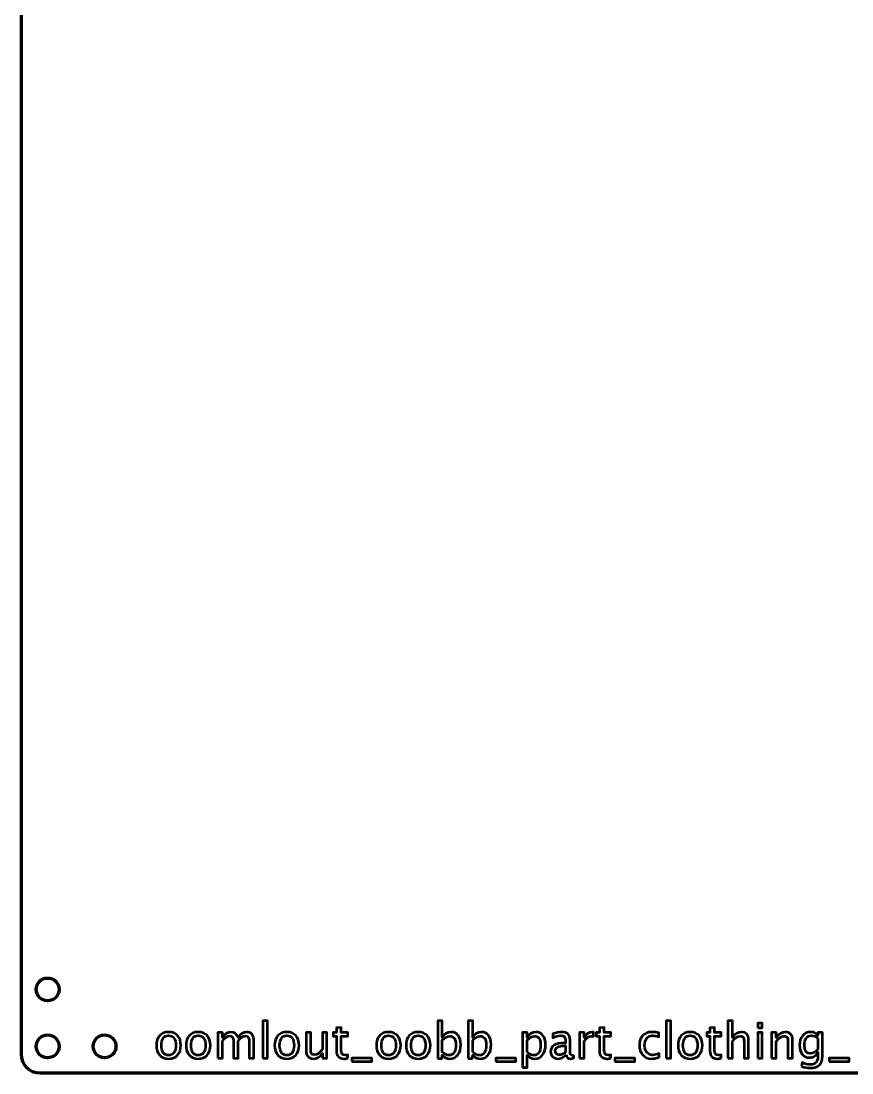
# Model space of a CAD drawing. Header units: centimetres. Extents: x -21.7 to 21.7, y -27.7 to 27.7.
# Drawn here: x -21.7 to 0.18, y -27.7 to 0 of the extents above; entities that cross this region are included whole.
import ezdxf

# ---------------------------------------------------------------- set-up
doc = ezdxf.new("R2010")
doc.units = ezdxf.units.CM
doc.header["$MEASUREMENT"] = 0
doc.layers.add('Layer 1', color=7, linetype='Continuous')

msp = doc.modelspace()

# ---------------------------------------------------------------- linework, layer by layer
at = {"layer": 'Layer 1', "lineweight": 158}
for centre in [(-20.99999, -25.50001), (-20.99999, -27.00001), (-19.49999, -27.00001)]:
    msp.add_ellipse(centre, major_axis=(0, 0.30001), ratio=1, dxfattribs=at)
msp.add_open_spline([(-5.2, 22.7), (-5.2, 22.7), (-5.2, 27.2), (-5.2, 27.2), (-5.2, 27.2), (-5.2, 27.47614), (-4.97614, 27.7), (-4.7, 27.7), (-4.7, 27.7), (-4.7, 27.7), (4.7, 27.7), (4.7, 27.7), (4.7, 27.7), (4.97614, 27.7), (5.2, 27.47614), (5.2, 27.2), (5.2, 27.2), (5.2, 27.2), (5.2, 22.7), (5.2, 22.7), (5.2, 22.7), (5.2, 21.04314), (6.54314, 19.7), (8.2, 19.7), (8.2, 19.7), (8.2, 19.7), (18.7, 17.2), (18.7, 17.2), (18.7, 17.2), (20.35686, 17.2), (21.7, 15.85686), (21.7, 14.2), (21.7, 14.2), (21.7, 14.2), (21.7, -27.2), (21.7, -27.2), (21.7, -27.2), (21.7, -27.47614), (21.47614, -27.7), (21.2, -27.7), (21.2, -27.7), (21.2, -27.7), (4.7, -27.7), (4.7, -27.7), (4.7, -27.7), (4.7, -27.7), (-4.7, -27.7), (-4.7, -27.7), (-4.7, -27.7), (-4.7, -27.7), (-21.2, -27.7), (-21.2, -27.7), (-21.2, -27.7), (-21.47614, -27.7), (-21.7, -27.47614), (-21.7, -27.2), (-21.7, -27.2), (-21.7, -27.2), (-21.7, 14.2), (-21.7, 14.2), (-21.7, 14.2), (-21.7, 15.85686), (-20.35686, 17.2), (-18.7, 17.2), (-18.7, 17.2), (-18.7, 17.2), (-8.2, 19.7), (-8.2, 19.7), (-8.2, 19.7), (-6.54314, 19.7), (-5.2, 21.04314), (-5.2, 22.7)], degree=3, knots=[0, 0, 0, 0, 0.05263158, 0.05263158, 0.05263158, 0.05263158, 0.10526316, 0.10526316, 0.10526316, 0.10526316, 0.15789474, 0.15789474, 0.15789474, 0.15789474, 0.21052632, 0.21052632, 0.21052632, 0.21052632, 0.26315789, 0.26315789, 0.26315789, 0.26315789, 0.31578947, 0.31578947, 0.31578947, 0.31578947, 0.36842105, 0.36842105, 0.36842105, 0.36842105, 0.42105263, 0.42105263, 0.42105263, 0.42105263, 0.47368421, 0.47368421, 0.47368421, 0.47368421, 0.52631579, 0.52631579, 0.52631579, 0.52631579, 0.57894737, 0.57894737, 0.57894737, 0.57894737, 0.63157895, 0.63157895, 0.63157895, 0.63157895, 0.68421053, 0.68421053, 0.68421053, 0.68421053, 0.73684211, 0.73684211, 0.73684211, 0.73684211, 0.78947368, 0.78947368, 0.78947368, 0.78947368, 0.84210526, 0.84210526, 0.84210526, 0.84210526, 0.89473684, 0.89473684, 0.89473684, 0.89473684, 1, 1, 1, 1], dxfattribs=at)
at = {"layer": 'Layer 1', "color": 5, "lineweight": 53}
for points, knots in [([(-15.33617, -27.31005), (-15.33617, -27.31005), (-15.33617, -26.33088), (-15.33617, -26.33088), (-15.33617, -26.33088), (-15.33617, -26.33088), (-15.21425, -26.33088), (-15.21425, -26.33088), (-15.21425, -26.33088), (-15.21425, -26.33088), (-15.21425, -27.31005), (-15.21425, -27.31005), (-15.21425, -27.31005), (-15.21425, -27.31005), (-15.33617, -27.31005), (-15.33617, -27.31005)], [0, 0, 0, 0, 0.2, 0.2, 0.2, 0.2, 0.4, 0.4, 0.4, 0.4, 0.6, 0.6, 0.6, 0.6, 1, 1, 1, 1]), ([(-13.0997, -27.30984), (-13.13738, -27.32021), (-13.17018, -27.32529), (-13.19791, -27.32529), (-13.19791, -27.32529), (-13.26014, -27.32529), (-13.30861, -27.30751), (-13.34333, -27.27195), (-13.34333, -27.27195), (-13.37825, -27.23639), (-13.39561, -27.18707), (-13.39561, -27.12378), (-13.39561, -27.12378), (-13.39561, -27.12378), (-13.39561, -26.72839), (-13.39561, -26.72839), (-13.39561, -26.72839), (-13.39561, -26.72839), (-13.47985, -26.72839), (-13.47985, -26.72839), (-13.47985, -26.72839), (-13.47985, -26.72839), (-13.47985, -26.63695), (-13.47985, -26.63695), (-13.47985, -26.63695), (-13.47985, -26.63695), (-13.39561, -26.63695), (-13.39561, -26.63695), (-13.39561, -26.63695), (-13.39561, -26.63695), (-13.39561, -26.51524), (-13.39561, -26.51524), (-13.39561, -26.51524), (-13.39561, -26.51524), (-13.27369, -26.5036), (-13.27369, -26.5036), (-13.27369, -26.5036), (-13.27369, -26.5036), (-13.27369, -26.63695), (-13.27369, -26.63695), (-13.27369, -26.63695), (-13.27369, -26.63695), (-13.09716, -26.63695), (-13.09716, -26.63695), (-13.09716, -26.63695), (-13.09716, -26.63695), (-13.09716, -26.72839), (-13.09716, -26.72839), (-13.09716, -26.72839), (-13.09716, -26.72839), (-13.27369, -26.72839), (-13.27369, -26.72839), (-13.27369, -26.72839), (-13.27369, -26.72839), (-13.27369, -27.10177), (-13.27369, -27.10177), (-13.27369, -27.10177), (-13.27369, -27.18982), (-13.23538, -27.23385), (-13.15897, -27.23385), (-13.15897, -27.23385), (-13.14267, -27.23385), (-13.12298, -27.2311), (-13.0997, -27.22581), (-13.0997, -27.22581), (-13.0997, -27.22581), (-13.0997, -27.30984), (-13.0997, -27.30984)], [0, 0, 0, 0, 0.05555556, 0.05555556, 0.05555556, 0.05555556, 0.11111111, 0.11111111, 0.11111111, 0.11111111, 0.16666667, 0.16666667, 0.16666667, 0.16666667, 0.22222222, 0.22222222, 0.22222222, 0.22222222, 0.27777778, 0.27777778, 0.27777778, 0.27777778, 0.33333333, 0.33333333, 0.33333333, 0.33333333, 0.38888889, 0.38888889, 0.38888889, 0.38888889, 0.44444444, 0.44444444, 0.44444444, 0.44444444, 0.5, 0.5, 0.5, 0.5, 0.55555556, 0.55555556, 0.55555556, 0.55555556, 0.61111111, 0.61111111, 0.61111111, 0.61111111, 0.66666667, 0.66666667, 0.66666667, 0.66666667, 0.72222222, 0.72222222, 0.72222222, 0.72222222, 0.77777778, 0.77777778, 0.77777778, 0.77777778, 0.83333333, 0.83333333, 0.83333333, 0.83333333, 0.88888889, 0.88888889, 0.88888889, 0.88888889, 1, 1, 1, 1]), ([(-10.73031, -27.31767), (-10.73031, -27.31767), (-10.73031, -26.33088), (-10.73031, -26.33088), (-10.73031, -26.33088), (-10.73031, -26.33088), (-10.60839, -26.33088), (-10.60839, -26.33088), (-10.60839, -26.33088), (-10.60839, -26.33088), (-10.60839, -26.76416), (-10.60839, -26.76416), (-10.60839, -26.76416), (-10.55844, -26.66997), (-10.48329, -26.62298), (-10.38318, -26.62298), (-10.38318, -26.62298), (-10.30211, -26.62298), (-10.2384, -26.6524), (-10.19183, -26.71146), (-10.19183, -26.71146), (-10.14526, -26.77051), (-10.12198, -26.85116), (-10.12198, -26.95339), (-10.12198, -26.95339), (-10.12198, -27.06473), (-10.14844, -27.15469), (-10.20114, -27.22284), (-10.20114, -27.22284), (-10.25385, -27.29121), (-10.32327, -27.32529), (-10.40921, -27.32529), (-10.40921, -27.32529), (-10.48901, -27.32529), (-10.55547, -27.29481), (-10.60839, -27.23364), (-10.60839, -27.23364), (-10.60839, -27.23364), (-10.62321, -27.31767), (-10.62321, -27.31767), (-10.62321, -27.31767), (-10.62321, -27.31767), (-10.73031, -27.31767), (-10.73031, -27.31767)], [0, 0, 0, 0, 0.08333333, 0.08333333, 0.08333333, 0.08333333, 0.16666667, 0.16666667, 0.16666667, 0.16666667, 0.25, 0.25, 0.25, 0.25, 0.33333333, 0.33333333, 0.33333333, 0.33333333, 0.41666667, 0.41666667, 0.41666667, 0.41666667, 0.5, 0.5, 0.5, 0.5, 0.58333333, 0.58333333, 0.58333333, 0.58333333, 0.66666667, 0.66666667, 0.66666667, 0.66666667, 0.75, 0.75, 0.75, 0.75, 0.83333333, 0.83333333, 0.83333333, 0.83333333, 1, 1, 1, 1]), ([(-9.93106, -27.31767), (-9.93106, -27.31767), (-9.93106, -26.33088), (-9.93106, -26.33088), (-9.93106, -26.33088), (-9.93106, -26.33088), (-9.80914, -26.33088), (-9.80914, -26.33088), (-9.80914, -26.33088), (-9.80914, -26.33088), (-9.80914, -26.76416), (-9.80914, -26.76416), (-9.80914, -26.76416), (-9.75919, -26.66997), (-9.68404, -26.62298), (-9.58393, -26.62298), (-9.58393, -26.62298), (-9.50286, -26.62298), (-9.43915, -26.6524), (-9.39258, -26.71146), (-9.39258, -26.71146), (-9.34601, -26.77051), (-9.32273, -26.85116), (-9.32273, -26.95339), (-9.32273, -26.95339), (-9.32273, -27.06473), (-9.34919, -27.15469), (-9.40189, -27.22284), (-9.40189, -27.22284), (-9.4546, -27.29121), (-9.52402, -27.32529), (-9.60996, -27.32529), (-9.60996, -27.32529), (-9.68976, -27.32529), (-9.75622, -27.29481), (-9.80914, -27.23364), (-9.80914, -27.23364), (-9.80914, -27.23364), (-9.82396, -27.31767), (-9.82396, -27.31767), (-9.82396, -27.31767), (-9.82396, -27.31767), (-9.93106, -27.31767), (-9.93106, -27.31767)], [0, 0, 0, 0, 0.08333333, 0.08333333, 0.08333333, 0.08333333, 0.16666667, 0.16666667, 0.16666667, 0.16666667, 0.25, 0.25, 0.25, 0.25, 0.33333333, 0.33333333, 0.33333333, 0.33333333, 0.41666667, 0.41666667, 0.41666667, 0.41666667, 0.5, 0.5, 0.5, 0.5, 0.58333333, 0.58333333, 0.58333333, 0.58333333, 0.66666667, 0.66666667, 0.66666667, 0.66666667, 0.75, 0.75, 0.75, 0.75, 0.83333333, 0.83333333, 0.83333333, 0.83333333, 1, 1, 1, 1]), ([(-6.17568, -27.30984), (-6.21336, -27.32021), (-6.24616, -27.32529), (-6.27389, -27.32529), (-6.27389, -27.32529), (-6.33612, -27.32529), (-6.38459, -27.30751), (-6.41931, -27.27195), (-6.41931, -27.27195), (-6.45423, -27.23639), (-6.47159, -27.18707), (-6.47159, -27.12378), (-6.47159, -27.12378), (-6.47159, -27.12378), (-6.47159, -26.72839), (-6.47159, -26.72839), (-6.47159, -26.72839), (-6.47159, -26.72839), (-6.55583, -26.72839), (-6.55583, -26.72839), (-6.55583, -26.72839), (-6.55583, -26.72839), (-6.55583, -26.63695), (-6.55583, -26.63695), (-6.55583, -26.63695), (-6.55583, -26.63695), (-6.47159, -26.63695), (-6.47159, -26.63695), (-6.47159, -26.63695), (-6.47159, -26.63695), (-6.47159, -26.51524), (-6.47159, -26.51524), (-6.47159, -26.51524), (-6.47159, -26.51524), (-6.34967, -26.5036), (-6.34967, -26.5036), (-6.34967, -26.5036), (-6.34967, -26.5036), (-6.34967, -26.63695), (-6.34967, -26.63695), (-6.34967, -26.63695), (-6.34967, -26.63695), (-6.17314, -26.63695), (-6.17314, -26.63695), (-6.17314, -26.63695), (-6.17314, -26.63695), (-6.17314, -26.72839), (-6.17314, -26.72839), (-6.17314, -26.72839), (-6.17314, -26.72839), (-6.34967, -26.72839), (-6.34967, -26.72839), (-6.34967, -26.72839), (-6.34967, -26.72839), (-6.34967, -27.10177), (-6.34967, -27.10177), (-6.34967, -27.10177), (-6.34967, -27.18982), (-6.31136, -27.23385), (-6.23495, -27.23385), (-6.23495, -27.23385), (-6.21865, -27.23385), (-6.19896, -27.2311), (-6.17568, -27.22581), (-6.17568, -27.22581), (-6.17568, -27.22581), (-6.17568, -27.30984), (-6.17568, -27.30984)], [0, 0, 0, 0, 0.05555556, 0.05555556, 0.05555556, 0.05555556, 0.11111111, 0.11111111, 0.11111111, 0.11111111, 0.16666667, 0.16666667, 0.16666667, 0.16666667, 0.22222222, 0.22222222, 0.22222222, 0.22222222, 0.27777778, 0.27777778, 0.27777778, 0.27777778, 0.33333333, 0.33333333, 0.33333333, 0.33333333, 0.38888889, 0.38888889, 0.38888889, 0.38888889, 0.44444444, 0.44444444, 0.44444444, 0.44444444, 0.5, 0.5, 0.5, 0.5, 0.55555556, 0.55555556, 0.55555556, 0.55555556, 0.61111111, 0.61111111, 0.61111111, 0.61111111, 0.66666667, 0.66666667, 0.66666667, 0.66666667, 0.72222222, 0.72222222, 0.72222222, 0.72222222, 0.77777778, 0.77777778, 0.77777778, 0.77777778, 0.83333333, 0.83333333, 0.83333333, 0.83333333, 0.88888889, 0.88888889, 0.88888889, 0.88888889, 1, 1, 1, 1]), ([(-4.71624, -27.31005), (-4.71624, -27.31005), (-4.71624, -26.33088), (-4.71624, -26.33088), (-4.71624, -26.33088), (-4.71624, -26.33088), (-4.59432, -26.33088), (-4.59432, -26.33088), (-4.59432, -26.33088), (-4.59432, -26.33088), (-4.59432, -27.31005), (-4.59432, -27.31005), (-4.59432, -27.31005), (-4.59432, -27.31005), (-4.71624, -27.31005), (-4.71624, -27.31005)], [0, 0, 0, 0, 0.2, 0.2, 0.2, 0.2, 0.4, 0.4, 0.4, 0.4, 0.6, 0.6, 0.6, 0.6, 1, 1, 1, 1]), ([(-3.26802, -27.30984), (-3.3057, -27.32021), (-3.3385, -27.32529), (-3.36623, -27.32529), (-3.36623, -27.32529), (-3.42846, -27.32529), (-3.47693, -27.30751), (-3.51165, -27.27195), (-3.51165, -27.27195), (-3.54657, -27.23639), (-3.56393, -27.18707), (-3.56393, -27.12378), (-3.56393, -27.12378), (-3.56393, -27.12378), (-3.56393, -26.72839), (-3.56393, -26.72839), (-3.56393, -26.72839), (-3.56393, -26.72839), (-3.64817, -26.72839), (-3.64817, -26.72839), (-3.64817, -26.72839), (-3.64817, -26.72839), (-3.64817, -26.63695), (-3.64817, -26.63695), (-3.64817, -26.63695), (-3.64817, -26.63695), (-3.56393, -26.63695), (-3.56393, -26.63695), (-3.56393, -26.63695), (-3.56393, -26.63695), (-3.56393, -26.51524), (-3.56393, -26.51524), (-3.56393, -26.51524), (-3.56393, -26.51524), (-3.44201, -26.5036), (-3.44201, -26.5036), (-3.44201, -26.5036), (-3.44201, -26.5036), (-3.44201, -26.63695), (-3.44201, -26.63695), (-3.44201, -26.63695), (-3.44201, -26.63695), (-3.26548, -26.63695), (-3.26548, -26.63695), (-3.26548, -26.63695), (-3.26548, -26.63695), (-3.26548, -26.72839), (-3.26548, -26.72839), (-3.26548, -26.72839), (-3.26548, -26.72839), (-3.44201, -26.72839), (-3.44201, -26.72839), (-3.44201, -26.72839), (-3.44201, -26.72839), (-3.44201, -27.10177), (-3.44201, -27.10177), (-3.44201, -27.10177), (-3.44201, -27.18982), (-3.4037, -27.23385), (-3.32729, -27.23385), (-3.32729, -27.23385), (-3.31099, -27.23385), (-3.2913, -27.2311), (-3.26802, -27.22581), (-3.26802, -27.22581), (-3.26802, -27.22581), (-3.26802, -27.30984), (-3.26802, -27.30984)], [0, 0, 0, 0, 0.05555556, 0.05555556, 0.05555556, 0.05555556, 0.11111111, 0.11111111, 0.11111111, 0.11111111, 0.16666667, 0.16666667, 0.16666667, 0.16666667, 0.22222222, 0.22222222, 0.22222222, 0.22222222, 0.27777778, 0.27777778, 0.27777778, 0.27777778, 0.33333333, 0.33333333, 0.33333333, 0.33333333, 0.38888889, 0.38888889, 0.38888889, 0.38888889, 0.44444444, 0.44444444, 0.44444444, 0.44444444, 0.5, 0.5, 0.5, 0.5, 0.55555556, 0.55555556, 0.55555556, 0.55555556, 0.61111111, 0.61111111, 0.61111111, 0.61111111, 0.66666667, 0.66666667, 0.66666667, 0.66666667, 0.72222222, 0.72222222, 0.72222222, 0.72222222, 0.77777778, 0.77777778, 0.77777778, 0.77777778, 0.83333333, 0.83333333, 0.83333333, 0.83333333, 0.88888889, 0.88888889, 0.88888889, 0.88888889, 1, 1, 1, 1]), ([(-3.09403, -27.31005), (-3.09403, -27.31005), (-3.09403, -26.33088), (-3.09403, -26.33088), (-3.09403, -26.33088), (-3.09403, -26.33088), (-2.97211, -26.33088), (-2.97211, -26.33088), (-2.97211, -26.33088), (-2.97211, -26.33088), (-2.97211, -26.76416), (-2.97211, -26.76416), (-2.97211, -26.76416), (-2.90755, -26.66997), (-2.82839, -26.62298), (-2.73483, -26.62298), (-2.73483, -26.62298), (-2.67599, -26.62298), (-2.62921, -26.64139), (-2.59471, -26.67844), (-2.59471, -26.67844), (-2.56021, -26.71527), (-2.54285, -26.76501), (-2.54285, -26.82724), (-2.54285, -26.82724), (-2.54285, -26.82724), (-2.54285, -27.31005), (-2.54285, -27.31005), (-2.54285, -27.31005), (-2.54285, -27.31005), (-2.66477, -27.31005), (-2.66477, -27.31005), (-2.66477, -27.31005), (-2.66477, -27.31005), (-2.66477, -26.86703), (-2.66477, -26.86703), (-2.66477, -26.86703), (-2.66477, -26.81708), (-2.67218, -26.78152), (-2.68678, -26.76035), (-2.68678, -26.76035), (-2.7016, -26.73897), (-2.72594, -26.72839), (-2.76002, -26.72839), (-2.76002, -26.72839), (-2.83495, -26.72839), (-2.90565, -26.77728), (-2.97211, -26.87507), (-2.97211, -26.87507), (-2.97211, -26.87507), (-2.97211, -27.31005), (-2.97211, -27.31005), (-2.97211, -27.31005), (-2.97211, -27.31005), (-3.09403, -27.31005), (-3.09403, -27.31005)], [0, 0, 0, 0, 0.06666667, 0.06666667, 0.06666667, 0.06666667, 0.13333333, 0.13333333, 0.13333333, 0.13333333, 0.2, 0.2, 0.2, 0.2, 0.26666667, 0.26666667, 0.26666667, 0.26666667, 0.33333333, 0.33333333, 0.33333333, 0.33333333, 0.4, 0.4, 0.4, 0.4, 0.46666667, 0.46666667, 0.46666667, 0.46666667, 0.53333333, 0.53333333, 0.53333333, 0.53333333, 0.6, 0.6, 0.6, 0.6, 0.66666667, 0.66666667, 0.66666667, 0.66666667, 0.73333333, 0.73333333, 0.73333333, 0.73333333, 0.8, 0.8, 0.8, 0.8, 0.86666667, 0.86666667, 0.86666667, 0.86666667, 1, 1, 1, 1]), ([(-2.30578, -26.51376), (-2.30578, -26.51376), (-2.30578, -26.39184), (-2.30578, -26.39184), (-2.30578, -26.39184), (-2.30578, -26.39184), (-2.18386, -26.39184), (-2.18386, -26.39184), (-2.18386, -26.39184), (-2.18386, -26.39184), (-2.18386, -26.51376), (-2.18386, -26.51376), (-2.18386, -26.51376), (-2.18386, -26.51376), (-2.30578, -26.51376), (-2.30578, -26.51376)], [0, 0, 0, 0, 0.2, 0.2, 0.2, 0.2, 0.4, 0.4, 0.4, 0.4, 0.6, 0.6, 0.6, 0.6, 1, 1, 1, 1]), ([(-17.81436, -27.32529), (-17.91321, -27.32529), (-17.99152, -27.29375), (-18.0491, -27.23067), (-18.0491, -27.23067), (-18.10688, -27.1676), (-18.13567, -27.08187), (-18.13567, -26.97371), (-18.13567, -26.97371), (-18.13567, -26.86576), (-18.10688, -26.78025), (-18.0491, -26.71738), (-18.0491, -26.71738), (-17.99152, -26.65452), (-17.91321, -26.62298), (-17.81436, -26.62298), (-17.81436, -26.62298), (-17.71551, -26.62298), (-17.63719, -26.65452), (-17.57962, -26.71738), (-17.57962, -26.71738), (-17.52184, -26.78025), (-17.49305, -26.86576), (-17.49305, -26.97371), (-17.49305, -26.97371), (-17.49305, -27.08187), (-17.52184, -27.1676), (-17.57962, -27.23067), (-17.57962, -27.23067), (-17.63719, -27.29375), (-17.71551, -27.32529), (-17.81436, -27.32529)], [0, 0, 0, 0, 0.11111111, 0.11111111, 0.11111111, 0.11111111, 0.22222222, 0.22222222, 0.22222222, 0.22222222, 0.33333333, 0.33333333, 0.33333333, 0.33333333, 0.44444444, 0.44444444, 0.44444444, 0.44444444, 0.55555556, 0.55555556, 0.55555556, 0.55555556, 0.66666667, 0.66666667, 0.66666667, 0.66666667, 0.77777778, 0.77777778, 0.77777778, 0.77777778, 1, 1, 1, 1]), ([(-17.81457, -27.23385), (-17.75425, -27.23385), (-17.70726, -27.2112), (-17.67381, -27.16569), (-17.67381, -27.16569), (-17.64058, -27.1204), (-17.62386, -27.05626), (-17.62386, -26.97371), (-17.62386, -26.97371), (-17.62386, -26.89137), (-17.64058, -26.82745), (-17.67381, -26.78215), (-17.67381, -26.78215), (-17.70726, -26.73707), (-17.75425, -26.71442), (-17.81457, -26.71442), (-17.81457, -26.71442), (-17.87511, -26.71442), (-17.9221, -26.73707), (-17.95512, -26.78215), (-17.95512, -26.78215), (-17.98835, -26.82745), (-18.00486, -26.89137), (-18.00486, -26.97371), (-18.00486, -26.97371), (-18.00486, -27.05626), (-17.98835, -27.1204), (-17.95512, -27.16569), (-17.95512, -27.16569), (-17.9221, -27.2112), (-17.87511, -27.23385), (-17.81457, -27.23385)], [0, 0, 0, 0, 0.11111111, 0.11111111, 0.11111111, 0.11111111, 0.22222222, 0.22222222, 0.22222222, 0.22222222, 0.33333333, 0.33333333, 0.33333333, 0.33333333, 0.44444444, 0.44444444, 0.44444444, 0.44444444, 0.55555556, 0.55555556, 0.55555556, 0.55555556, 0.66666667, 0.66666667, 0.66666667, 0.66666667, 0.77777778, 0.77777778, 0.77777778, 0.77777778, 1, 1, 1, 1]), ([(-17.03416, -27.32529), (-17.13301, -27.32529), (-17.21132, -27.29375), (-17.2689, -27.23067), (-17.2689, -27.23067), (-17.32668, -27.1676), (-17.35547, -27.08187), (-17.35547, -26.97371), (-17.35547, -26.97371), (-17.35547, -26.86576), (-17.32668, -26.78025), (-17.2689, -26.71738), (-17.2689, -26.71738), (-17.21132, -26.65452), (-17.13301, -26.62298), (-17.03416, -26.62298), (-17.03416, -26.62298), (-16.93531, -26.62298), (-16.85699, -26.65452), (-16.79942, -26.71738), (-16.79942, -26.71738), (-16.74164, -26.78025), (-16.71285, -26.86576), (-16.71285, -26.97371), (-16.71285, -26.97371), (-16.71285, -27.08187), (-16.74164, -27.1676), (-16.79942, -27.23067), (-16.79942, -27.23067), (-16.85699, -27.29375), (-16.93531, -27.32529), (-17.03416, -27.32529)], [0, 0, 0, 0, 0.11111111, 0.11111111, 0.11111111, 0.11111111, 0.22222222, 0.22222222, 0.22222222, 0.22222222, 0.33333333, 0.33333333, 0.33333333, 0.33333333, 0.44444444, 0.44444444, 0.44444444, 0.44444444, 0.55555556, 0.55555556, 0.55555556, 0.55555556, 0.66666667, 0.66666667, 0.66666667, 0.66666667, 0.77777778, 0.77777778, 0.77777778, 0.77777778, 1, 1, 1, 1]), ([(-17.03437, -27.23385), (-16.97405, -27.23385), (-16.92706, -27.2112), (-16.89361, -27.16569), (-16.89361, -27.16569), (-16.86038, -27.1204), (-16.84366, -27.05626), (-16.84366, -26.97371), (-16.84366, -26.97371), (-16.84366, -26.89137), (-16.86038, -26.82745), (-16.89361, -26.78215), (-16.89361, -26.78215), (-16.92706, -26.73707), (-16.97405, -26.71442), (-17.03437, -26.71442), (-17.03437, -26.71442), (-17.09491, -26.71442), (-17.1419, -26.73707), (-17.17492, -26.78215), (-17.17492, -26.78215), (-17.20815, -26.82745), (-17.22466, -26.89137), (-17.22466, -26.97371), (-17.22466, -26.97371), (-17.22466, -27.05626), (-17.20815, -27.1204), (-17.17492, -27.16569), (-17.17492, -27.16569), (-17.1419, -27.2112), (-17.09491, -27.23385), (-17.03437, -27.23385)], [0, 0, 0, 0, 0.11111111, 0.11111111, 0.11111111, 0.11111111, 0.22222222, 0.22222222, 0.22222222, 0.22222222, 0.33333333, 0.33333333, 0.33333333, 0.33333333, 0.44444444, 0.44444444, 0.44444444, 0.44444444, 0.55555556, 0.55555556, 0.55555556, 0.55555556, 0.66666667, 0.66666667, 0.66666667, 0.66666667, 0.77777778, 0.77777778, 0.77777778, 0.77777778, 1, 1, 1, 1]), ([(-16.52193, -27.31005), (-16.52193, -27.31005), (-16.52193, -26.63695), (-16.52193, -26.63695), (-16.52193, -26.63695), (-16.52193, -26.63695), (-16.40001, -26.63695), (-16.40001, -26.63695), (-16.40001, -26.63695), (-16.40001, -26.63695), (-16.40001, -26.76416), (-16.40001, -26.76416), (-16.40001, -26.76416), (-16.34053, -26.66997), (-16.26433, -26.62298), (-16.17099, -26.62298), (-16.17099, -26.62298), (-16.08103, -26.62298), (-16.01986, -26.66997), (-15.98726, -26.76416), (-15.98726, -26.76416), (-15.92947, -26.66912), (-15.85412, -26.62171), (-15.76162, -26.62171), (-15.76162, -26.62171), (-15.70257, -26.62171), (-15.65664, -26.63907), (-15.62383, -26.67399), (-15.62383, -26.67399), (-15.59102, -26.70892), (-15.57451, -26.75781), (-15.57451, -26.82068), (-15.57451, -26.82068), (-15.57451, -26.82068), (-15.57451, -27.31005), (-15.57451, -27.31005), (-15.57451, -27.31005), (-15.57451, -27.31005), (-15.69643, -27.31005), (-15.69643, -27.31005), (-15.69643, -27.31005), (-15.69643, -27.31005), (-15.69643, -26.84078), (-15.69643, -26.84078), (-15.69643, -26.84078), (-15.69643, -26.76416), (-15.72691, -26.72585), (-15.78787, -26.72585), (-15.78787, -26.72585), (-15.85116, -26.72585), (-15.91762, -26.77051), (-15.98726, -26.86005), (-15.98726, -26.86005), (-15.98726, -26.86005), (-15.98726, -27.31005), (-15.98726, -27.31005), (-15.98726, -27.31005), (-15.98726, -27.31005), (-16.10918, -27.31005), (-16.10918, -27.31005), (-16.10918, -27.31005), (-16.10918, -27.31005), (-16.10918, -26.84036), (-16.10918, -26.84036), (-16.10918, -26.84036), (-16.10918, -26.7631), (-16.14008, -26.72458), (-16.2021, -26.72458), (-16.2021, -26.72458), (-16.2637, -26.72458), (-16.32974, -26.76945), (-16.40001, -26.85941), (-16.40001, -26.85941), (-16.40001, -26.85941), (-16.40001, -27.31005), (-16.40001, -27.31005), (-16.40001, -27.31005), (-16.40001, -27.31005), (-16.52193, -27.31005), (-16.52193, -27.31005)], [0, 0, 0, 0, 0.04761905, 0.04761905, 0.04761905, 0.04761905, 0.0952381, 0.0952381, 0.0952381, 0.0952381, 0.14285714, 0.14285714, 0.14285714, 0.14285714, 0.19047619, 0.19047619, 0.19047619, 0.19047619, 0.23809524, 0.23809524, 0.23809524, 0.23809524, 0.28571429, 0.28571429, 0.28571429, 0.28571429, 0.33333333, 0.33333333, 0.33333333, 0.33333333, 0.38095238, 0.38095238, 0.38095238, 0.38095238, 0.42857143, 0.42857143, 0.42857143, 0.42857143, 0.47619048, 0.47619048, 0.47619048, 0.47619048, 0.52380952, 0.52380952, 0.52380952, 0.52380952, 0.57142857, 0.57142857, 0.57142857, 0.57142857, 0.61904762, 0.61904762, 0.61904762, 0.61904762, 0.66666667, 0.66666667, 0.66666667, 0.66666667, 0.71428571, 0.71428571, 0.71428571, 0.71428571, 0.76190476, 0.76190476, 0.76190476, 0.76190476, 0.80952381, 0.80952381, 0.80952381, 0.80952381, 0.85714286, 0.85714286, 0.85714286, 0.85714286, 0.9047619, 0.9047619, 0.9047619, 0.9047619, 1, 1, 1, 1]), ([(-14.70117, -27.32529), (-14.80002, -27.32529), (-14.87833, -27.29375), (-14.93591, -27.23067), (-14.93591, -27.23067), (-14.99369, -27.1676), (-15.02248, -27.08187), (-15.02248, -26.97371), (-15.02248, -26.97371), (-15.02248, -26.86576), (-14.99369, -26.78025), (-14.93591, -26.71738), (-14.93591, -26.71738), (-14.87833, -26.65452), (-14.80002, -26.62298), (-14.70117, -26.62298), (-14.70117, -26.62298), (-14.60232, -26.62298), (-14.524, -26.65452), (-14.46643, -26.71738), (-14.46643, -26.71738), (-14.40865, -26.78025), (-14.37986, -26.86576), (-14.37986, -26.97371), (-14.37986, -26.97371), (-14.37986, -27.08187), (-14.40865, -27.1676), (-14.46643, -27.23067), (-14.46643, -27.23067), (-14.524, -27.29375), (-14.60232, -27.32529), (-14.70117, -27.32529)], [0, 0, 0, 0, 0.11111111, 0.11111111, 0.11111111, 0.11111111, 0.22222222, 0.22222222, 0.22222222, 0.22222222, 0.33333333, 0.33333333, 0.33333333, 0.33333333, 0.44444444, 0.44444444, 0.44444444, 0.44444444, 0.55555556, 0.55555556, 0.55555556, 0.55555556, 0.66666667, 0.66666667, 0.66666667, 0.66666667, 0.77777778, 0.77777778, 0.77777778, 0.77777778, 1, 1, 1, 1]), ([(-14.70138, -27.23385), (-14.64106, -27.23385), (-14.59407, -27.2112), (-14.56062, -27.16569), (-14.56062, -27.16569), (-14.52739, -27.1204), (-14.51067, -27.05626), (-14.51067, -26.97371), (-14.51067, -26.97371), (-14.51067, -26.89137), (-14.52739, -26.82745), (-14.56062, -26.78215), (-14.56062, -26.78215), (-14.59407, -26.73707), (-14.64106, -26.71442), (-14.70138, -26.71442), (-14.70138, -26.71442), (-14.76192, -26.71442), (-14.80891, -26.73707), (-14.84193, -26.78215), (-14.84193, -26.78215), (-14.87516, -26.82745), (-14.89167, -26.89137), (-14.89167, -26.97371), (-14.89167, -26.97371), (-14.89167, -27.05626), (-14.87516, -27.1204), (-14.84193, -27.16569), (-14.84193, -27.16569), (-14.80891, -27.2112), (-14.76192, -27.23385), (-14.70138, -27.23385)], [0, 0, 0, 0, 0.11111111, 0.11111111, 0.11111111, 0.11111111, 0.22222222, 0.22222222, 0.22222222, 0.22222222, 0.33333333, 0.33333333, 0.33333333, 0.33333333, 0.44444444, 0.44444444, 0.44444444, 0.44444444, 0.55555556, 0.55555556, 0.55555556, 0.55555556, 0.66666667, 0.66666667, 0.66666667, 0.66666667, 0.77777778, 0.77777778, 0.77777778, 0.77777778, 1, 1, 1, 1]), ([(-13.7673, -27.31005), (-13.7673, -27.31005), (-13.7673, -27.18347), (-13.7673, -27.18347), (-13.7673, -27.18347), (-13.83228, -27.27809), (-13.91123, -27.32529), (-14.00394, -27.32529), (-14.00394, -27.32529), (-14.06279, -27.32529), (-14.10956, -27.30687), (-14.14428, -27.26983), (-14.14428, -27.26983), (-14.1792, -27.23279), (-14.19656, -27.18305), (-14.19656, -27.12018), (-14.19656, -27.12018), (-14.19656, -27.12018), (-14.19656, -26.63695), (-14.19656, -26.63695), (-14.19656, -26.63695), (-14.19656, -26.63695), (-14.07464, -26.63695), (-14.07464, -26.63695), (-14.07464, -26.63695), (-14.07464, -26.63695), (-14.07464, -27.08039), (-14.07464, -27.08039), (-14.07464, -27.08039), (-14.07464, -27.13098), (-14.06723, -27.16675), (-14.05263, -27.18792), (-14.05263, -27.18792), (-14.03781, -27.2093), (-14.01326, -27.21988), (-13.97875, -27.21988), (-13.97875, -27.21988), (-13.90425, -27.21988), (-13.83355, -27.17098), (-13.7673, -27.07298), (-13.7673, -27.07298), (-13.7673, -27.07298), (-13.7673, -26.63695), (-13.7673, -26.63695), (-13.7673, -26.63695), (-13.7673, -26.63695), (-13.64538, -26.63695), (-13.64538, -26.63695), (-13.64538, -26.63695), (-13.64538, -26.63695), (-13.64538, -27.31005), (-13.64538, -27.31005), (-13.64538, -27.31005), (-13.64538, -27.31005), (-13.7673, -27.31005), (-13.7673, -27.31005)], [0, 0, 0, 0, 0.06666667, 0.06666667, 0.06666667, 0.06666667, 0.13333333, 0.13333333, 0.13333333, 0.13333333, 0.2, 0.2, 0.2, 0.2, 0.26666667, 0.26666667, 0.26666667, 0.26666667, 0.33333333, 0.33333333, 0.33333333, 0.33333333, 0.4, 0.4, 0.4, 0.4, 0.46666667, 0.46666667, 0.46666667, 0.46666667, 0.53333333, 0.53333333, 0.53333333, 0.53333333, 0.6, 0.6, 0.6, 0.6, 0.66666667, 0.66666667, 0.66666667, 0.66666667, 0.73333333, 0.73333333, 0.73333333, 0.73333333, 0.8, 0.8, 0.8, 0.8, 0.86666667, 0.86666667, 0.86666667, 0.86666667, 1, 1, 1, 1]), ([(-12.02274, -27.32529), (-12.12159, -27.32529), (-12.1999, -27.29375), (-12.25748, -27.23067), (-12.25748, -27.23067), (-12.31526, -27.1676), (-12.34405, -27.08187), (-12.34405, -26.97371), (-12.34405, -26.97371), (-12.34405, -26.86576), (-12.31526, -26.78025), (-12.25748, -26.71738), (-12.25748, -26.71738), (-12.1999, -26.65452), (-12.12159, -26.62298), (-12.02274, -26.62298), (-12.02274, -26.62298), (-11.92389, -26.62298), (-11.84557, -26.65452), (-11.788, -26.71738), (-11.788, -26.71738), (-11.73022, -26.78025), (-11.70143, -26.86576), (-11.70143, -26.97371), (-11.70143, -26.97371), (-11.70143, -27.08187), (-11.73022, -27.1676), (-11.788, -27.23067), (-11.788, -27.23067), (-11.84557, -27.29375), (-11.92389, -27.32529), (-12.02274, -27.32529)], [0, 0, 0, 0, 0.11111111, 0.11111111, 0.11111111, 0.11111111, 0.22222222, 0.22222222, 0.22222222, 0.22222222, 0.33333333, 0.33333333, 0.33333333, 0.33333333, 0.44444444, 0.44444444, 0.44444444, 0.44444444, 0.55555556, 0.55555556, 0.55555556, 0.55555556, 0.66666667, 0.66666667, 0.66666667, 0.66666667, 0.77777778, 0.77777778, 0.77777778, 0.77777778, 1, 1, 1, 1]), ([(-12.02295, -27.23385), (-11.96263, -27.23385), (-11.91564, -27.2112), (-11.88219, -27.16569), (-11.88219, -27.16569), (-11.84896, -27.1204), (-11.83224, -27.05626), (-11.83224, -26.97371), (-11.83224, -26.97371), (-11.83224, -26.89137), (-11.84896, -26.82745), (-11.88219, -26.78215), (-11.88219, -26.78215), (-11.91564, -26.73707), (-11.96263, -26.71442), (-12.02295, -26.71442), (-12.02295, -26.71442), (-12.08349, -26.71442), (-12.13048, -26.73707), (-12.1635, -26.78215), (-12.1635, -26.78215), (-12.19673, -26.82745), (-12.21324, -26.89137), (-12.21324, -26.97371), (-12.21324, -26.97371), (-12.21324, -27.05626), (-12.19673, -27.1204), (-12.1635, -27.16569), (-12.1635, -27.16569), (-12.13048, -27.2112), (-12.08349, -27.23385), (-12.02295, -27.23385)], [0, 0, 0, 0, 0.11111111, 0.11111111, 0.11111111, 0.11111111, 0.22222222, 0.22222222, 0.22222222, 0.22222222, 0.33333333, 0.33333333, 0.33333333, 0.33333333, 0.44444444, 0.44444444, 0.44444444, 0.44444444, 0.55555556, 0.55555556, 0.55555556, 0.55555556, 0.66666667, 0.66666667, 0.66666667, 0.66666667, 0.77777778, 0.77777778, 0.77777778, 0.77777778, 1, 1, 1, 1]), ([(-11.24254, -27.32529), (-11.34139, -27.32529), (-11.4197, -27.29375), (-11.47728, -27.23067), (-11.47728, -27.23067), (-11.53506, -27.1676), (-11.56385, -27.08187), (-11.56385, -26.97371), (-11.56385, -26.97371), (-11.56385, -26.86576), (-11.53506, -26.78025), (-11.47728, -26.71738), (-11.47728, -26.71738), (-11.4197, -26.65452), (-11.34139, -26.62298), (-11.24254, -26.62298), (-11.24254, -26.62298), (-11.14369, -26.62298), (-11.06537, -26.65452), (-11.0078, -26.71738), (-11.0078, -26.71738), (-10.95002, -26.78025), (-10.92123, -26.86576), (-10.92123, -26.97371), (-10.92123, -26.97371), (-10.92123, -27.08187), (-10.95002, -27.1676), (-11.0078, -27.23067), (-11.0078, -27.23067), (-11.06537, -27.29375), (-11.14369, -27.32529), (-11.24254, -27.32529)], [0, 0, 0, 0, 0.11111111, 0.11111111, 0.11111111, 0.11111111, 0.22222222, 0.22222222, 0.22222222, 0.22222222, 0.33333333, 0.33333333, 0.33333333, 0.33333333, 0.44444444, 0.44444444, 0.44444444, 0.44444444, 0.55555556, 0.55555556, 0.55555556, 0.55555556, 0.66666667, 0.66666667, 0.66666667, 0.66666667, 0.77777778, 0.77777778, 0.77777778, 0.77777778, 1, 1, 1, 1]), ([(-11.24275, -27.23385), (-11.18243, -27.23385), (-11.13544, -27.2112), (-11.10199, -27.16569), (-11.10199, -27.16569), (-11.06876, -27.1204), (-11.05204, -27.05626), (-11.05204, -26.97371), (-11.05204, -26.97371), (-11.05204, -26.89137), (-11.06876, -26.82745), (-11.10199, -26.78215), (-11.10199, -26.78215), (-11.13544, -26.73707), (-11.18243, -26.71442), (-11.24275, -26.71442), (-11.24275, -26.71442), (-11.30329, -26.71442), (-11.35028, -26.73707), (-11.3833, -26.78215), (-11.3833, -26.78215), (-11.41653, -26.82745), (-11.43304, -26.89137), (-11.43304, -26.97371), (-11.43304, -26.97371), (-11.43304, -27.05626), (-11.41653, -27.1204), (-11.3833, -27.16569), (-11.3833, -27.16569), (-11.35028, -27.2112), (-11.30329, -27.23385), (-11.24275, -27.23385)], [0, 0, 0, 0, 0.11111111, 0.11111111, 0.11111111, 0.11111111, 0.22222222, 0.22222222, 0.22222222, 0.22222222, 0.33333333, 0.33333333, 0.33333333, 0.33333333, 0.44444444, 0.44444444, 0.44444444, 0.44444444, 0.55555556, 0.55555556, 0.55555556, 0.55555556, 0.66666667, 0.66666667, 0.66666667, 0.66666667, 0.77777778, 0.77777778, 0.77777778, 0.77777778, 1, 1, 1, 1]), ([(-10.60839, -27.14961), (-10.54552, -27.2057), (-10.48562, -27.23385), (-10.42868, -27.23385), (-10.42868, -27.23385), (-10.37259, -27.23385), (-10.3292, -27.21035), (-10.29872, -27.16358), (-10.29872, -27.16358), (-10.26803, -27.1168), (-10.25279, -27.05097), (-10.25279, -26.96588), (-10.25279, -26.96588), (-10.25279, -26.8084), (-10.30486, -26.72966), (-10.409, -26.72966), (-10.409, -26.72966), (-10.47716, -26.72966), (-10.54362, -26.76649), (-10.60839, -26.84036), (-10.60839, -26.84036), (-10.60839, -26.84036), (-10.60839, -27.14961), (-10.60839, -27.14961)], [0, 0, 0, 0, 0.14285714, 0.14285714, 0.14285714, 0.14285714, 0.28571429, 0.28571429, 0.28571429, 0.28571429, 0.42857143, 0.42857143, 0.42857143, 0.42857143, 0.57142857, 0.57142857, 0.57142857, 0.57142857, 0.71428571, 0.71428571, 0.71428571, 0.71428571, 1, 1, 1, 1]), ([(-9.80914, -27.14961), (-9.74627, -27.2057), (-9.68637, -27.23385), (-9.62943, -27.23385), (-9.62943, -27.23385), (-9.57334, -27.23385), (-9.52995, -27.21035), (-9.49947, -27.16358), (-9.49947, -27.16358), (-9.46878, -27.1168), (-9.45354, -27.05097), (-9.45354, -26.96588), (-9.45354, -26.96588), (-9.45354, -26.8084), (-9.50561, -26.72966), (-9.60975, -26.72966), (-9.60975, -26.72966), (-9.67791, -26.72966), (-9.74437, -26.76649), (-9.80914, -26.84036), (-9.80914, -26.84036), (-9.80914, -26.84036), (-9.80914, -27.14961), (-9.80914, -27.14961)], [0, 0, 0, 0, 0.14285714, 0.14285714, 0.14285714, 0.14285714, 0.28571429, 0.28571429, 0.28571429, 0.28571429, 0.42857143, 0.42857143, 0.42857143, 0.42857143, 0.57142857, 0.57142857, 0.57142857, 0.57142857, 0.71428571, 0.71428571, 0.71428571, 0.71428571, 1, 1, 1, 1]), ([(-8.49681, -27.55516), (-8.49681, -27.55516), (-8.49681, -26.63695), (-8.49681, -26.63695), (-8.49681, -26.63695), (-8.49681, -26.63695), (-8.37489, -26.63695), (-8.37489, -26.63695), (-8.37489, -26.63695), (-8.37489, -26.63695), (-8.37489, -26.76416), (-8.37489, -26.76416), (-8.37489, -26.76416), (-8.32494, -26.66997), (-8.24979, -26.62298), (-8.14968, -26.62298), (-8.14968, -26.62298), (-8.06861, -26.62298), (-8.0049, -26.6524), (-7.95833, -26.71146), (-7.95833, -26.71146), (-7.91176, -26.77051), (-7.88848, -26.85116), (-7.88848, -26.95339), (-7.88848, -26.95339), (-7.88848, -27.06473), (-7.91494, -27.15469), (-7.96764, -27.22284), (-7.96764, -27.22284), (-8.02035, -27.29121), (-8.08977, -27.32529), (-8.17571, -27.32529), (-8.17571, -27.32529), (-8.25551, -27.32529), (-8.32197, -27.29481), (-8.37489, -27.23364), (-8.37489, -27.23364), (-8.37489, -27.23364), (-8.37489, -27.55516), (-8.37489, -27.55516), (-8.37489, -27.55516), (-8.37489, -27.55516), (-8.49681, -27.55516), (-8.49681, -27.55516)], [0, 0, 0, 0, 0.08333333, 0.08333333, 0.08333333, 0.08333333, 0.16666667, 0.16666667, 0.16666667, 0.16666667, 0.25, 0.25, 0.25, 0.25, 0.33333333, 0.33333333, 0.33333333, 0.33333333, 0.41666667, 0.41666667, 0.41666667, 0.41666667, 0.5, 0.5, 0.5, 0.5, 0.58333333, 0.58333333, 0.58333333, 0.58333333, 0.66666667, 0.66666667, 0.66666667, 0.66666667, 0.75, 0.75, 0.75, 0.75, 0.83333333, 0.83333333, 0.83333333, 0.83333333, 1, 1, 1, 1]), ([(-8.37489, -27.14961), (-8.31202, -27.2057), (-8.25212, -27.23385), (-8.19518, -27.23385), (-8.19518, -27.23385), (-8.13909, -27.23385), (-8.0957, -27.21035), (-8.06522, -27.16358), (-8.06522, -27.16358), (-8.03453, -27.1168), (-8.01929, -27.05097), (-8.01929, -26.96588), (-8.01929, -26.96588), (-8.01929, -26.8084), (-8.07136, -26.72966), (-8.1755, -26.72966), (-8.1755, -26.72966), (-8.24366, -26.72966), (-8.31012, -26.76649), (-8.37489, -26.84036), (-8.37489, -26.84036), (-8.37489, -26.84036), (-8.37489, -27.14961), (-8.37489, -27.14961)], [0, 0, 0, 0, 0.14285714, 0.14285714, 0.14285714, 0.14285714, 0.28571429, 0.28571429, 0.28571429, 0.28571429, 0.42857143, 0.42857143, 0.42857143, 0.42857143, 0.57142857, 0.57142857, 0.57142857, 0.57142857, 0.71428571, 0.71428571, 0.71428571, 0.71428571, 1, 1, 1, 1]), ([(-7.35064, -27.22432), (-7.42387, -27.29163), (-7.49436, -27.32529), (-7.56209, -27.32529), (-7.56209, -27.32529), (-7.61776, -27.32529), (-7.66412, -27.30793), (-7.70073, -27.27301), (-7.70073, -27.27301), (-7.73756, -27.23808), (-7.75598, -27.19406), (-7.75598, -27.14093), (-7.75598, -27.14093), (-7.75598, -27.06748), (-7.72508, -27.01096), (-7.66327, -26.97159), (-7.66327, -26.97159), (-7.60146, -26.93222), (-7.51277, -26.91254), (-7.3972, -26.91254), (-7.3972, -26.91254), (-7.3972, -26.91254), (-7.36863, -26.91254), (-7.36863, -26.91254), (-7.36863, -26.91254), (-7.36863, -26.91254), (-7.36863, -26.83147), (-7.36863, -26.83147), (-7.36863, -26.83147), (-7.36863, -26.75337), (-7.40927, -26.71442), (-7.49076, -26.71442), (-7.49076, -26.71442), (-7.55384, -26.71442), (-7.62284, -26.73432), (-7.69756, -26.77411), (-7.69756, -26.77411), (-7.69756, -26.77411), (-7.69756, -26.67378), (-7.69756, -26.67378), (-7.69756, -26.67378), (-7.61543, -26.63991), (-7.53796, -26.62298), (-7.46536, -26.62298), (-7.46536, -26.62298), (-7.39064, -26.62298), (-7.3354, -26.63991), (-7.30005, -26.67399), (-7.30005, -26.67399), (-7.26449, -26.70807), (-7.24671, -26.76056), (-7.24671, -26.83147), (-7.24671, -26.83147), (-7.24671, -26.83147), (-7.24671, -27.13564), (-7.24671, -27.13564), (-7.24671, -27.13564), (-7.24671, -27.20527), (-7.22533, -27.2402), (-7.18236, -27.2402), (-7.18236, -27.2402), (-7.17707, -27.2402), (-7.16924, -27.23935), (-7.15887, -27.23766), (-7.15887, -27.23766), (-7.15887, -27.23766), (-7.15019, -27.30539), (-7.15019, -27.30539), (-7.15019, -27.30539), (-7.17792, -27.31873), (-7.2084, -27.32529), (-7.24184, -27.32529), (-7.24184, -27.32529), (-7.29878, -27.32529), (-7.33497, -27.29163), (-7.35064, -27.22432)], [0, 0, 0, 0, 0.05, 0.05, 0.05, 0.05, 0.1, 0.1, 0.1, 0.1, 0.15, 0.15, 0.15, 0.15, 0.2, 0.2, 0.2, 0.2, 0.25, 0.25, 0.25, 0.25, 0.3, 0.3, 0.3, 0.3, 0.35, 0.35, 0.35, 0.35, 0.4, 0.4, 0.4, 0.4, 0.45, 0.45, 0.45, 0.45, 0.5, 0.5, 0.5, 0.5, 0.55, 0.55, 0.55, 0.55, 0.6, 0.6, 0.6, 0.6, 0.65, 0.65, 0.65, 0.65, 0.7, 0.7, 0.7, 0.7, 0.75, 0.75, 0.75, 0.75, 0.8, 0.8, 0.8, 0.8, 0.85, 0.85, 0.85, 0.85, 0.9, 0.9, 0.9, 0.9, 1, 1, 1, 1]), ([(-6.99631, -27.31005), (-6.99631, -27.31005), (-6.99631, -26.63695), (-6.99631, -26.63695), (-6.99631, -26.63695), (-6.99631, -26.63695), (-6.87439, -26.63695), (-6.87439, -26.63695), (-6.87439, -26.63695), (-6.87439, -26.63695), (-6.87439, -26.76416), (-6.87439, -26.76416), (-6.87439, -26.76416), (-6.82592, -26.66997), (-6.75564, -26.62298), (-6.66336, -26.62298), (-6.66336, -26.62298), (-6.65087, -26.62298), (-6.63775, -26.62404), (-6.6242, -26.62615), (-6.6242, -26.62615), (-6.6242, -26.62615), (-6.6242, -26.74024), (-6.6242, -26.74024), (-6.6242, -26.74024), (-6.64537, -26.73326), (-6.66399, -26.72966), (-6.68008, -26.72966), (-6.68008, -26.72966), (-6.75755, -26.72966), (-6.82232, -26.77538), (-6.87439, -26.86703), (-6.87439, -26.86703), (-6.87439, -26.86703), (-6.87439, -27.31005), (-6.87439, -27.31005), (-6.87439, -27.31005), (-6.87439, -27.31005), (-6.99631, -27.31005), (-6.99631, -27.31005)], [0, 0, 0, 0, 0.09090909, 0.09090909, 0.09090909, 0.09090909, 0.18181818, 0.18181818, 0.18181818, 0.18181818, 0.27272727, 0.27272727, 0.27272727, 0.27272727, 0.36363636, 0.36363636, 0.36363636, 0.36363636, 0.45454545, 0.45454545, 0.45454545, 0.45454545, 0.54545455, 0.54545455, 0.54545455, 0.54545455, 0.63636364, 0.63636364, 0.63636364, 0.63636364, 0.72727273, 0.72727273, 0.72727273, 0.72727273, 0.81818182, 0.81818182, 0.81818182, 0.81818182, 1, 1, 1, 1]), ([(-4.89933, -27.28973), (-4.97828, -27.31344), (-5.04644, -27.32529), (-5.1038, -27.32529), (-5.1038, -27.32529), (-5.19482, -27.32529), (-5.27017, -27.29163), (-5.33007, -27.22454), (-5.33007, -27.22454), (-5.38997, -27.15723), (-5.42003, -27.07235), (-5.42003, -26.97011), (-5.42003, -26.97011), (-5.42003, -26.86089), (-5.3904, -26.77559), (-5.33113, -26.71463), (-5.33113, -26.71463), (-5.27186, -26.65346), (-5.1891, -26.62298), (-5.08284, -26.62298), (-5.08284, -26.62298), (-5.03056, -26.62298), (-4.97172, -26.63018), (-4.90695, -26.64457), (-4.90695, -26.64457), (-4.90695, -26.64457), (-4.90695, -26.74744), (-4.90695, -26.74744), (-4.90695, -26.74744), (-4.97574, -26.72712), (-5.03183, -26.71696), (-5.07501, -26.71696), (-5.07501, -26.71696), (-5.13767, -26.71696), (-5.18783, -26.74045), (-5.2253, -26.78723), (-5.2253, -26.78723), (-5.26276, -26.83401), (-5.2816, -26.89645), (-5.2816, -26.97435), (-5.2816, -26.97435), (-5.2816, -27.04991), (-5.26213, -27.11087), (-5.22339, -27.15765), (-5.22339, -27.15765), (-5.18466, -27.20422), (-5.13407, -27.2275), (-5.0712, -27.2275), (-5.0712, -27.2275), (-5.01553, -27.2275), (-4.95838, -27.21311), (-4.89933, -27.18432), (-4.89933, -27.18432), (-4.89933, -27.18432), (-4.89933, -27.28973), (-4.89933, -27.28973)], [0, 0, 0, 0, 0.06666667, 0.06666667, 0.06666667, 0.06666667, 0.13333333, 0.13333333, 0.13333333, 0.13333333, 0.2, 0.2, 0.2, 0.2, 0.26666667, 0.26666667, 0.26666667, 0.26666667, 0.33333333, 0.33333333, 0.33333333, 0.33333333, 0.4, 0.4, 0.4, 0.4, 0.46666667, 0.46666667, 0.46666667, 0.46666667, 0.53333333, 0.53333333, 0.53333333, 0.53333333, 0.6, 0.6, 0.6, 0.6, 0.66666667, 0.66666667, 0.66666667, 0.66666667, 0.73333333, 0.73333333, 0.73333333, 0.73333333, 0.8, 0.8, 0.8, 0.8, 0.86666667, 0.86666667, 0.86666667, 0.86666667, 1, 1, 1, 1]), ([(-4.08124, -27.32529), (-4.18009, -27.32529), (-4.2584, -27.29375), (-4.31598, -27.23067), (-4.31598, -27.23067), (-4.37376, -27.1676), (-4.40255, -27.08187), (-4.40255, -26.97371), (-4.40255, -26.97371), (-4.40255, -26.86576), (-4.37376, -26.78025), (-4.31598, -26.71738), (-4.31598, -26.71738), (-4.2584, -26.65452), (-4.18009, -26.62298), (-4.08124, -26.62298), (-4.08124, -26.62298), (-3.98239, -26.62298), (-3.90407, -26.65452), (-3.8465, -26.71738), (-3.8465, -26.71738), (-3.78872, -26.78025), (-3.75993, -26.86576), (-3.75993, -26.97371), (-3.75993, -26.97371), (-3.75993, -27.08187), (-3.78872, -27.1676), (-3.8465, -27.23067), (-3.8465, -27.23067), (-3.90407, -27.29375), (-3.98239, -27.32529), (-4.08124, -27.32529)], [0, 0, 0, 0, 0.11111111, 0.11111111, 0.11111111, 0.11111111, 0.22222222, 0.22222222, 0.22222222, 0.22222222, 0.33333333, 0.33333333, 0.33333333, 0.33333333, 0.44444444, 0.44444444, 0.44444444, 0.44444444, 0.55555556, 0.55555556, 0.55555556, 0.55555556, 0.66666667, 0.66666667, 0.66666667, 0.66666667, 0.77777778, 0.77777778, 0.77777778, 0.77777778, 1, 1, 1, 1]), ([(-4.08145, -27.23385), (-4.02113, -27.23385), (-3.97414, -27.2112), (-3.94069, -27.16569), (-3.94069, -27.16569), (-3.90746, -27.1204), (-3.89074, -27.05626), (-3.89074, -26.97371), (-3.89074, -26.97371), (-3.89074, -26.89137), (-3.90746, -26.82745), (-3.94069, -26.78215), (-3.94069, -26.78215), (-3.97414, -26.73707), (-4.02113, -26.71442), (-4.08145, -26.71442), (-4.08145, -26.71442), (-4.14199, -26.71442), (-4.18898, -26.73707), (-4.222, -26.78215), (-4.222, -26.78215), (-4.25523, -26.82745), (-4.27174, -26.89137), (-4.27174, -26.97371), (-4.27174, -26.97371), (-4.27174, -27.05626), (-4.25523, -27.1204), (-4.222, -27.16569), (-4.222, -27.16569), (-4.18898, -27.2112), (-4.14199, -27.23385), (-4.08145, -27.23385)], [0, 0, 0, 0, 0.11111111, 0.11111111, 0.11111111, 0.11111111, 0.22222222, 0.22222222, 0.22222222, 0.22222222, 0.33333333, 0.33333333, 0.33333333, 0.33333333, 0.44444444, 0.44444444, 0.44444444, 0.44444444, 0.55555556, 0.55555556, 0.55555556, 0.55555556, 0.66666667, 0.66666667, 0.66666667, 0.66666667, 0.77777778, 0.77777778, 0.77777778, 0.77777778, 1, 1, 1, 1]), ([(-2.30578, -27.31005), (-2.30578, -27.31005), (-2.30578, -26.63695), (-2.30578, -26.63695), (-2.30578, -26.63695), (-2.30578, -26.63695), (-2.18386, -26.63695), (-2.18386, -26.63695), (-2.18386, -26.63695), (-2.18386, -26.63695), (-2.18386, -27.31005), (-2.18386, -27.31005), (-2.18386, -27.31005), (-2.18386, -27.31005), (-2.30578, -27.31005), (-2.30578, -27.31005)], [0, 0, 0, 0, 0.2, 0.2, 0.2, 0.2, 0.4, 0.4, 0.4, 0.4, 0.6, 0.6, 0.6, 0.6, 1, 1, 1, 1]), ([(-1.93875, -27.31005), (-1.93875, -27.31005), (-1.93875, -26.63695), (-1.93875, -26.63695), (-1.93875, -26.63695), (-1.93875, -26.63695), (-1.81683, -26.63695), (-1.81683, -26.63695), (-1.81683, -26.63695), (-1.81683, -26.63695), (-1.81683, -26.76416), (-1.81683, -26.76416), (-1.81683, -26.76416), (-1.75227, -26.66997), (-1.67311, -26.62298), (-1.57955, -26.62298), (-1.57955, -26.62298), (-1.52071, -26.62298), (-1.47393, -26.64139), (-1.43943, -26.67844), (-1.43943, -26.67844), (-1.40493, -26.71527), (-1.38757, -26.76501), (-1.38757, -26.82724), (-1.38757, -26.82724), (-1.38757, -26.82724), (-1.38757, -27.31005), (-1.38757, -27.31005), (-1.38757, -27.31005), (-1.38757, -27.31005), (-1.50949, -27.31005), (-1.50949, -27.31005), (-1.50949, -27.31005), (-1.50949, -27.31005), (-1.50949, -26.86703), (-1.50949, -26.86703), (-1.50949, -26.86703), (-1.50949, -26.81708), (-1.5169, -26.78152), (-1.5315, -26.76035), (-1.5315, -26.76035), (-1.54632, -26.73897), (-1.57066, -26.72839), (-1.60474, -26.72839), (-1.60474, -26.72839), (-1.67967, -26.72839), (-1.75037, -26.77728), (-1.81683, -26.87507), (-1.81683, -26.87507), (-1.81683, -26.87507), (-1.81683, -27.31005), (-1.81683, -27.31005), (-1.81683, -27.31005), (-1.81683, -27.31005), (-1.93875, -27.31005), (-1.93875, -27.31005)], [0, 0, 0, 0, 0.06666667, 0.06666667, 0.06666667, 0.06666667, 0.13333333, 0.13333333, 0.13333333, 0.13333333, 0.2, 0.2, 0.2, 0.2, 0.26666667, 0.26666667, 0.26666667, 0.26666667, 0.33333333, 0.33333333, 0.33333333, 0.33333333, 0.4, 0.4, 0.4, 0.4, 0.46666667, 0.46666667, 0.46666667, 0.46666667, 0.53333333, 0.53333333, 0.53333333, 0.53333333, 0.6, 0.6, 0.6, 0.6, 0.66666667, 0.66666667, 0.66666667, 0.66666667, 0.73333333, 0.73333333, 0.73333333, 0.73333333, 0.8, 0.8, 0.8, 0.8, 0.86666667, 0.86666667, 0.86666667, 0.86666667, 1, 1, 1, 1]), ([(-1.14796, -27.53357), (-1.14796, -27.53357), (-1.13357, -27.42816), (-1.13357, -27.42816), (-1.13357, -27.42816), (-1.06287, -27.46118), (-0.99281, -27.47769), (-0.92359, -27.47769), (-0.92359, -27.47769), (-0.78622, -27.47769), (-0.71743, -27.40488), (-0.71743, -27.25946), (-0.71743, -27.25946), (-0.71743, -27.25946), (-0.71743, -27.15363), (-0.71743, -27.15363), (-0.71743, -27.15363), (-0.7386, -27.19829), (-0.76865, -27.23279), (-0.80781, -27.25756), (-0.80781, -27.25756), (-0.84697, -27.28232), (-0.89057, -27.29481), (-0.93862, -27.29481), (-0.93862, -27.29481), (-1.02011, -27.29481), (-1.08467, -27.2656), (-1.1323, -27.20718), (-1.1323, -27.20718), (-1.17992, -27.14876), (-1.20384, -27.0696), (-1.20384, -26.96969), (-1.20384, -26.96969), (-1.20384, -26.86745), (-1.17675, -26.78406), (-1.12256, -26.7195), (-1.12256, -26.7195), (-1.06816, -26.65515), (-0.9981, -26.62298), (-0.91195, -26.62298), (-0.91195, -26.62298), (-0.8366, -26.62298), (-0.77162, -26.65346), (-0.71743, -26.71463), (-0.71743, -26.71463), (-0.71743, -26.71463), (-0.71743, -26.63695), (-0.71743, -26.63695), (-0.71743, -26.63695), (-0.71743, -26.63695), (-0.59551, -26.63695), (-0.59551, -26.63695), (-0.59551, -26.63695), (-0.59551, -26.63695), (-0.59551, -27.12632), (-0.59551, -27.12632), (-0.59551, -27.12632), (-0.59551, -27.23152), (-0.60101, -27.30941), (-0.61202, -27.36), (-0.61202, -27.36), (-0.62281, -27.41059), (-0.64356, -27.45208), (-0.67361, -27.48425), (-0.67361, -27.48425), (-0.72695, -27.54077), (-0.81035, -27.56913), (-0.92359, -27.56913), (-0.92359, -27.56913), (-1.00127, -27.56913), (-1.07599, -27.55728), (-1.14796, -27.53357)], [0, 0, 0, 0, 0.05263158, 0.05263158, 0.05263158, 0.05263158, 0.10526316, 0.10526316, 0.10526316, 0.10526316, 0.15789474, 0.15789474, 0.15789474, 0.15789474, 0.21052632, 0.21052632, 0.21052632, 0.21052632, 0.26315789, 0.26315789, 0.26315789, 0.26315789, 0.31578947, 0.31578947, 0.31578947, 0.31578947, 0.36842105, 0.36842105, 0.36842105, 0.36842105, 0.42105263, 0.42105263, 0.42105263, 0.42105263, 0.47368421, 0.47368421, 0.47368421, 0.47368421, 0.52631579, 0.52631579, 0.52631579, 0.52631579, 0.57894737, 0.57894737, 0.57894737, 0.57894737, 0.63157895, 0.63157895, 0.63157895, 0.63157895, 0.68421053, 0.68421053, 0.68421053, 0.68421053, 0.73684211, 0.73684211, 0.73684211, 0.73684211, 0.78947368, 0.78947368, 0.78947368, 0.78947368, 0.84210526, 0.84210526, 0.84210526, 0.84210526, 0.89473684, 0.89473684, 0.89473684, 0.89473684, 1, 1, 1, 1]), ([(-0.71743, -27.07722), (-0.71743, -27.07722), (-0.71743, -26.79803), (-0.71743, -26.79803), (-0.71743, -26.79803), (-0.77119, -26.74236), (-0.82982, -26.71442), (-0.89311, -26.71442), (-0.89311, -26.71442), (-0.94942, -26.71442), (-0.99344, -26.73686), (-1.02519, -26.78194), (-1.02519, -26.78194), (-1.05715, -26.82681), (-1.07303, -26.88926), (-1.07303, -26.96884), (-1.07303, -26.96884), (-1.07303, -27.1151), (-1.02117, -27.18813), (-0.91724, -27.18813), (-0.91724, -27.18813), (-0.84655, -27.18813), (-0.77987, -27.15109), (-0.71743, -27.07722)], [0, 0, 0, 0, 0.14285714, 0.14285714, 0.14285714, 0.14285714, 0.28571429, 0.28571429, 0.28571429, 0.28571429, 0.42857143, 0.42857143, 0.42857143, 0.42857143, 0.57142857, 0.57142857, 0.57142857, 0.57142857, 0.71428571, 0.71428571, 0.71428571, 0.71428571, 1, 1, 1, 1]), ([(-7.36863, -27.15786), (-7.36863, -27.15786), (-7.36863, -26.98493), (-7.36863, -26.98493), (-7.36863, -26.98493), (-7.36863, -26.98493), (-7.40779, -26.98366), (-7.40779, -26.98366), (-7.40779, -26.98366), (-7.47552, -26.98366), (-7.53013, -26.99615), (-7.57183, -27.02112), (-7.57183, -27.02112), (-7.61332, -27.04631), (-7.63406, -27.07954), (-7.63406, -27.12103), (-7.63406, -27.12103), (-7.63406, -27.15003), (-7.62369, -27.17458), (-7.60316, -27.19469), (-7.60316, -27.19469), (-7.58241, -27.2148), (-7.55722, -27.22496), (-7.52738, -27.22496), (-7.52738, -27.22496), (-7.47658, -27.22496), (-7.42366, -27.20252), (-7.36863, -27.15786)], [0, 0, 0, 0, 0.125, 0.125, 0.125, 0.125, 0.25, 0.25, 0.25, 0.25, 0.375, 0.375, 0.375, 0.375, 0.5, 0.5, 0.5, 0.5, 0.625, 0.625, 0.625, 0.625, 0.75, 0.75, 0.75, 0.75, 1, 1, 1, 1]), ([(-12.99429, -27.40149), (-12.99429, -27.40149), (-12.99429, -27.31005), (-12.99429, -27.31005), (-12.99429, -27.31005), (-12.99429, -27.31005), (-12.46597, -27.31005), (-12.46597, -27.31005), (-12.46597, -27.31005), (-12.46597, -27.31005), (-12.46597, -27.40149), (-12.46597, -27.40149), (-12.46597, -27.40149), (-12.46597, -27.40149), (-12.99429, -27.40149), (-12.99429, -27.40149)], [0, 0, 0, 0, 0.2, 0.2, 0.2, 0.2, 0.4, 0.4, 0.4, 0.4, 0.6, 0.6, 0.6, 0.6, 1, 1, 1, 1]), ([(-9.20039, -27.40149), (-9.20039, -27.40149), (-9.20039, -27.31005), (-9.20039, -27.31005), (-9.20039, -27.31005), (-9.20039, -27.31005), (-8.67207, -27.31005), (-8.67207, -27.31005), (-8.67207, -27.31005), (-8.67207, -27.31005), (-8.67207, -27.40149), (-8.67207, -27.40149), (-8.67207, -27.40149), (-8.67207, -27.40149), (-9.20039, -27.40149), (-9.20039, -27.40149)], [0, 0, 0, 0, 0.2, 0.2, 0.2, 0.2, 0.4, 0.4, 0.4, 0.4, 0.6, 0.6, 0.6, 0.6, 1, 1, 1, 1]), ([(-6.07027, -27.40149), (-6.07027, -27.40149), (-6.07027, -27.31005), (-6.07027, -27.31005), (-6.07027, -27.31005), (-6.07027, -27.31005), (-5.54195, -27.31005), (-5.54195, -27.31005), (-5.54195, -27.31005), (-5.54195, -27.31005), (-5.54195, -27.40149), (-5.54195, -27.40149), (-5.54195, -27.40149), (-5.54195, -27.40149), (-6.07027, -27.40149), (-6.07027, -27.40149)], [0, 0, 0, 0, 0.2, 0.2, 0.2, 0.2, 0.4, 0.4, 0.4, 0.4, 0.6, 0.6, 0.6, 0.6, 1, 1, 1, 1]), ([(-0.42723, -27.40149), (-0.42723, -27.40149), (-0.42723, -27.31005), (-0.42723, -27.31005), (-0.42723, -27.31005), (-0.42723, -27.31005), (0.10109, -27.31005), (0.10109, -27.31005), (0.10109, -27.31005), (0.10109, -27.31005), (0.10109, -27.40149), (0.10109, -27.40149), (0.10109, -27.40149), (0.10109, -27.40149), (-0.42723, -27.40149), (-0.42723, -27.40149)], [0, 0, 0, 0, 0.2, 0.2, 0.2, 0.2, 0.4, 0.4, 0.4, 0.4, 0.6, 0.6, 0.6, 0.6, 1, 1, 1, 1])]:
    msp.add_open_spline(points, degree=3, knots=knots, dxfattribs=at)

doc.saveas('drawing.dxf')
